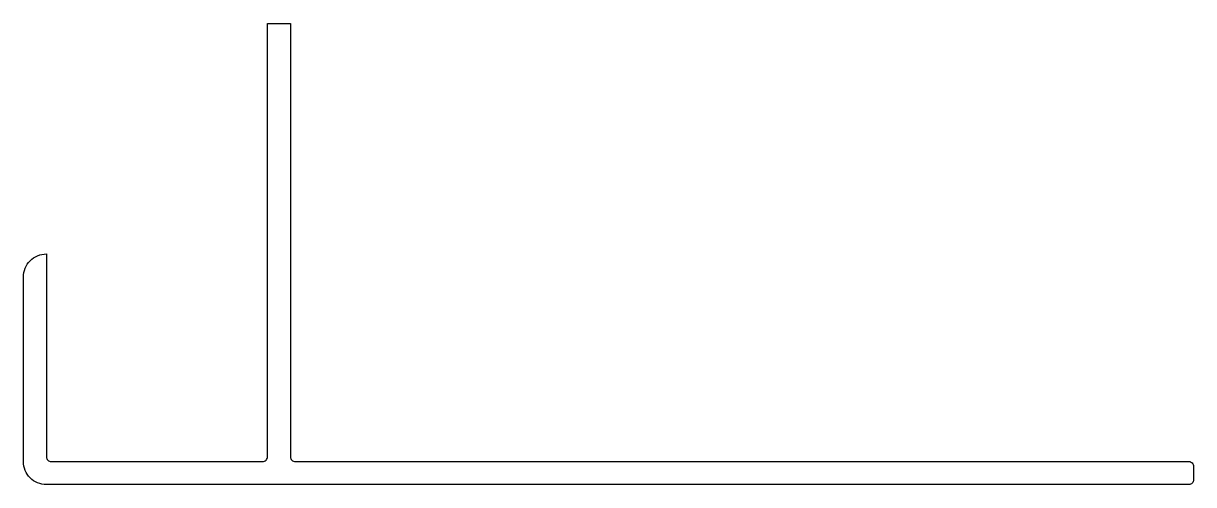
# Model space of a CAD drawing. Extents: x 515.1 to 576, y 327.3 to 351.3.
import ezdxf

# ---------------------------------------------------------------- set-up
doc = ezdxf.new("R2010")
doc.units = 0
doc.header["$LTSCALE"] = 0.1
doc.layers.get('0').update_dxf_attribs({"linetype": 'CONTINUOUS'})

msp = doc.modelspace()

# ---------------------------------------------------------------- linework, layer by layer
at = {"flags": 128}
msp.add_lwpolyline([(529.27, 328.525), (575.77, 328.525, -0.414214), (576.02, 328.275), (576.02, 327.575, -0.414214), (575.77, 327.325), (516.32, 327.325, -0.414214), (515.12, 328.525), (515.12, 338.125, -0.414214), (516.32, 339.325), (516.32, 328.775, 0.414214), (516.57, 328.525), (527.57, 328.525, 0.414214), (527.82, 328.775), (527.82, 351.325), (529.02, 351.325), (529.02, 328.775, 0.414214)], format="xyb", close=True, dxfattribs=at)

doc.saveas('drawing.dxf')
